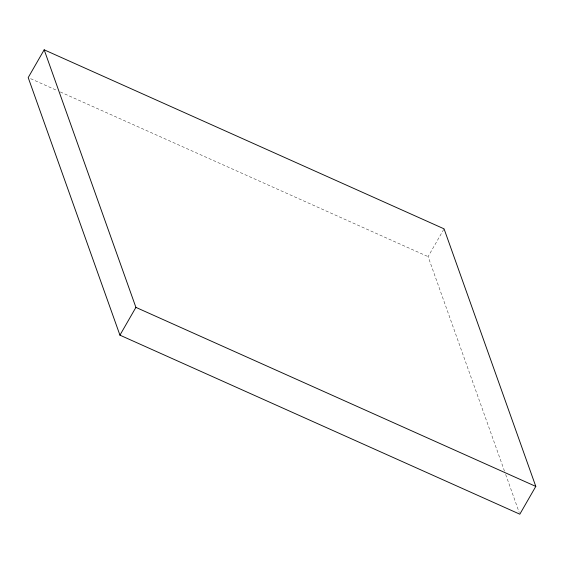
<?xml version="1.0" encoding="UTF-8"?>
<svg xmlns="http://www.w3.org/2000/svg" width="564" height="564" viewBox="0 0 564 564"><rect width="100%" height="100%" fill="white"/><g stroke="black" fill="none" stroke-linecap="round" stroke-linejoin="round"><path stroke-width="0.42" stroke-dasharray="2.82 2.11" d="M504.484 471.13L428.09 256.62L444.065 228.843M30.611 78.664L57.105 90.529M60.32 91.967L428.09 256.62M505.668 474.437L519.232 512.535"/><path stroke-width="0.85" d="M44.175 49.808L28.2 77.585L119.935 335.157L519.825 514.192L535.8 486.415L444.065 228.843L44.175 49.808L135.91 307.38L535.8 486.415M119.935 335.157L135.91 307.38"/></g></svg>
